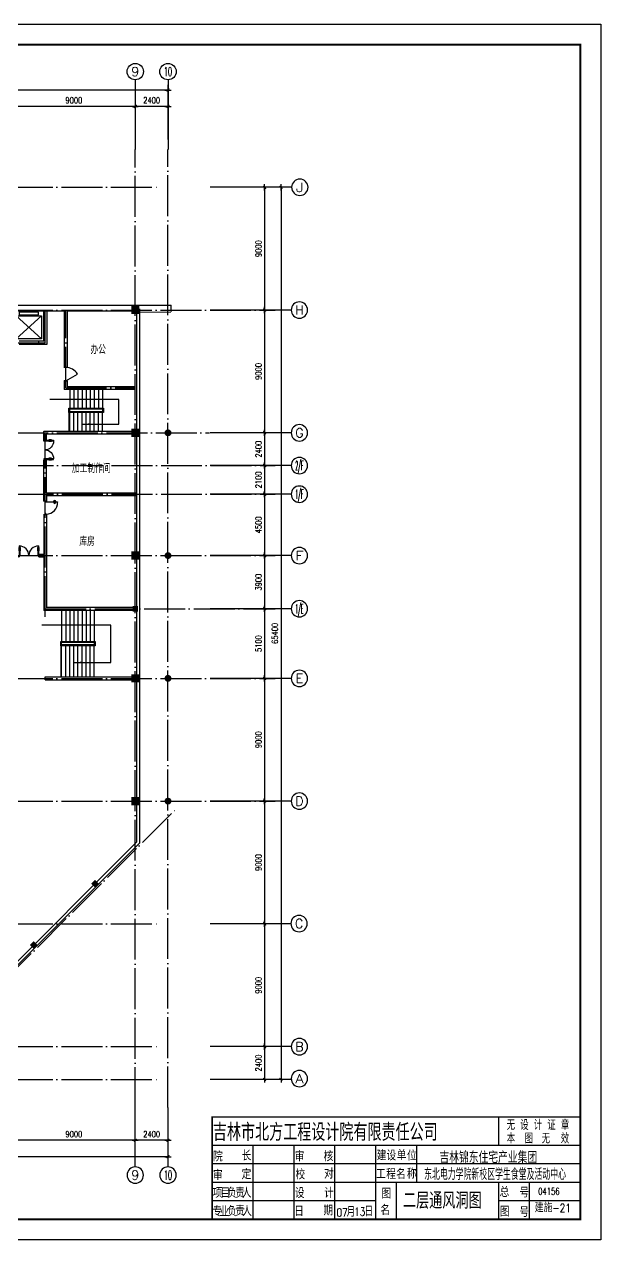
# Model space of a CAD drawing. Extents: x -55219 to 470149, y 494712 to 780039.
# Drawn here: x 162079 to 204320, y 690939 to 780039 of the extents above; entities that cross this region are included whole.
import ezdxf
from ezdxf.enums import TextEntityAlignment as Align

# ---------------------------------------------------------------- set-up
doc = ezdxf.new("R2010")
doc.units = 0
doc.header["$LTSCALE"] = 1500
doc.header["$MEASUREMENT"] = 0
doc.linetypes.add('DOTE', pattern=[2.42, 2, -0.2, 0.02, -0.2])
doc.layers.get('0').update_dxf_attribs({"linetype": 'CONTINUOUS'})
doc.layers.get('DEFPOINTS').update_dxf_attribs({"linetype": 'CONTINUOUS'})
for name, color, linetype in [('AXIS', 3, 'CONTINUOUS'), ('AXIS_TEXT', 7, 'CONTINUOUS'), ('B1', 3, 'CONTINUOUS'), ('COLUMN', 7, 'CONTINUOUS'), ('DOTE', 1, 'DOTE'), ('GPSCOMMON', 7, 'CONTINUOUS'), ('LVTRY', 6, 'CONTINUOUS'), ('MC', 4, 'CONTINUOUS'), ('PUB_DIM', 3, 'CONTINUOUS'), ('PUB_TEXT', 7, 'CONTINUOUS'), ('PUB_TITLE', 4, 'CONTINUOUS'), ('PUB_WALL', 255, 'CONTINUOUS'), ('STAIR', 2, 'CONTINUOUS'), ('WALL', 255, 'CONTINUOUS'), ('WINDOW', 2, 'CONTINUOUS'), ('WINDOW_TEXT', 7, 'CONTINUOUS'), ('文字和字符', 3, 'CONTINUOUS')]:
    doc.layers.add(name, color=color, linetype=linetype)
doc.styles.add('_HZTXT', font='txt.shx', dxfattribs={"width": 0.8, "bigfont": 'hztxt.shx'})
doc.styles.add('COMPLEX', font='COMPLEX')
doc.styles.add('DIM_FONT', font='SIMPLEX.shx', dxfattribs={"width": 0.8})
doc.styles.add('GPSXW', font='txt.shx', dxfattribs={"width": 0.8, "bigfont": 'hztxt.shx'})
doc.styles.add('H1', font='')
doc.styles.add('SIMPLEX', font='SIMPLEX.SHX')
doc.styles.add('STY10', font='TXT', dxfattribs={"width": 0.7, "bigfont": 'HZTXT'})
doc.styles.add('STY13', font='TXT.shx', dxfattribs={"width": 0.7, "bigfont": 'STK.shx'})
doc.styles.add('STY3', font='TXT', dxfattribs={"width": 0.85, "bigfont": 'STK'})
doc.styles.add('STY7', font='TXT', dxfattribs={"width": 0.7, "bigfont": 'HZTXT'})
doc.styles.add('STY8', font='TXT', dxfattribs={"width": 0.7, "bigfont": 'HZTXT'})
doc.styles.add('STY9', font='TXT', dxfattribs={"width": 0.7, "bigfont": 'HZTXT'})
doc.styles.get('H1').set_extended_font_data('SimSun')
doc.dimstyles.new('AXIS150', dxfattribs={"dimscale": 1.5, "dimtxt": 300, "dimasz": 1, "dimexe": 250, "dimexo": 300, "dimgap": 150, "dimtad": 1, "dimdec": 0, "dimzin": 0, "dimdsep": 46, "dimtxsty": 'DIM_FONT', "dimblk": '_DIMX', "dimcen": 0.09, "dimse1": 1, "dimse2": 1, "dimclrt": 7, "dimadec": 0, "dimazin": 0, "dimtfac": 1, "dimtdec": 0, "dimtix": 1, "dimtmove": 2, "dimatfit": 3, "dimldrblk": '_DIMX', "dimfxl": 1, "dimtolj": 1, "dimtzin": 0, "dimarcsym": 0})
doc.dimstyles.new('DIMN150', dxfattribs={"dimscale": 1.5, "dimtxt": 300, "dimasz": 1, "dimexe": 250, "dimexo": 300, "dimgap": 150, "dimtad": 1, "dimdec": 0, "dimzin": 0, "dimdsep": 46, "dimtxsty": 'DIM_FONT', "dimblk": '_DIMX', "dimcen": 0.09, "dimclrt": 7, "dimadec": 0, "dimazin": 0, "dimtfac": 1, "dimtdec": 0, "dimtix": 1, "dimtmove": 2, "dimatfit": 3, "dimldrblk": '_DIMX', "dimfxl": 1, "dimtolj": 1, "dimtzin": 0, "dimarcsym": 0})

# ---------------------------------------------------------------- blocks, each defined once
blk = doc.blocks.new('_FZH')
blk.add_solid([(0.5, 0.5), (0.5, -0.5), (-0.5, 0.5), (-0.5, -0.5)])
blk = doc.blocks.new('_DIMX')
blk.add_line((-150, 0), (150, 0))
at = {"const_width": 50}
blk.add_lwpolyline([(-70, -70), (70, 70)], dxfattribs=at)
blk = doc.blocks.new('*D1037')
at = {"color": 0, "linetype": 'ByBlock'}
blk.add_line((179691, 747689), (179691, 745592), dxfattribs=at)
at = {"layer": 'DEFPOINTS', "color": 0, "linetype": 'ByBlock'}
for p in [(175696, 747690), (175696, 745590), (179691, 745590)]:
    blk.add_point(p, dxfattribs=at)
at = {"color": 0, "linetype": 'ByBlock', "xscale": 1.5, "yscale": 1.5, "zscale": 1.5}
for p, rotation in [((179691, 747690), 90), ((179691, 745590), 270)]:
    blk.add_blockref('_DIMX', p, dxfattribs=dict(at, rotation=rotation))
at = {"color": 7, "linetype": 'ByBlock', "insert": (179241, 746640), "char_height": 450, "attachment_point": 5, "rotation": 90, "style": 'DIM_FONT'}
blk.add_mtext('\\A1;2100', dxfattribs=at)
blk = doc.blocks.new('_AXISO')
blk.add_circle((0, 0), 0.5)
at = {"layer": 'AXIS_TEXT', "style": 'COMPLEX', "width": 1.041667}
blk.add_attdef('A', text='', height=0.56, dxfattribs=at).set_placement((-0.25, -0.28), (0.25, -0.28), align=Align.FIT)
blk = doc.blocks.new('M_A20TUI')
for p, q in [((-0.5, 0.004), (-0.433, 0.004)), ((-0.5, 0.004), (-0.5, -0.062)), ((-0.483, 0.396), (-0.483, 0.235)), ((-0.467, 0.471), (-0.467, -0.062)), ((-0.433, 0.47), (-0.433, 0.004)), ((-0.417, 0.396), (-0.417, 0.235)), ((0.417, 0.396), (0.417, 0.235)), ((0.433, 0.47), (0.433, 0.004)), ((0.5, 0.004), (0.433, 0.004)), ((0.467, 0.471), (0.467, -0.062)), ((0.483, 0.396), (0.483, 0.235)), ((0.5, 0.004), (0.5, -0.062)), ((-0.5, -0.062), (-0.467, -0.062)), ((0.5, -0.062), (0.467, -0.062))]:
    blk.add_line(p, q)
for centre, start, end in [((-0.467, 0.004), 0, 90), ((0.467, 0.004), 90, 180)]:
    blk.add_arc(centre, 0.467, start, end)
blk = doc.blocks.new('_DBLK')
blk.add_line((-0.5, 0), (0, -0.866))
blk.add_arc((-0.5, 0), 1, 300, 0)
at = {"layer": 'WINDOW_TEXT', "style": 'SIMPLEX', "flags": 9}
blk.add_attdef('A', text='', height=1, dxfattribs=at).set_placement((0, 1.5), align=Align.MIDDLE)
blk = doc.blocks.new('M_A21OEG')
for p, q in [((-0.5, 0), (-0.467, 0)), ((-0.5, -0.067), (-0.5, 0)), ((-0.5, -0.067), (-0.5, 0)), ((-0.495, 0.3), (-0.495, 0.172)), ((-0.467, 0), (-0.467, 0.4)), ((-0.467, 0), (-0.467, 0.4)), ((-0.467, 0.4), (-0.433, 0.4)), ((-0.467, 0), (-0.467, 0.4)), ((-0.467, 0.333), (-0.433, 0.333)), ((-0.467, 0.267), (-0.433, 0.267)), ((-0.467, 0.2), (-0.433, 0.2)), ((-0.467, 0.133), (-0.433, 0.133)), ((-0.467, 0.067), (-0.433, 0.067)), ((-0.467, 0), (-0.467, -0.033)), ((-0.433, 0), (-0.467, 0)), ((-0.433, 0), (-0.467, 0)), ((-0.467, 0), (-0.467, -0.033)), ((-0.433, 0), (-0.467, 0)), ((-0.433, 0.4), (-0.433, 0)), ((-0.433, 0.4), (-0.433, 0)), ((-0.405, 0.3), (-0.405, 0.172)), ((0.405, 0.3), (0.405, 0.172)), ((0.433, 0.4), (0.433, 0)), ((0.467, 0.4), (0.433, 0.4)), ((0.467, 0.333), (0.433, 0.333)), ((0.467, 0.267), (0.433, 0.267)), ((0.467, 0.2), (0.433, 0.2)), ((0.467, 0.133), (0.433, 0.133)), ((0.467, 0.067), (0.433, 0.067)), ((0.433, 0), (0.467, 0)), ((0.467, 0), (0.467, 0.4)), ((0.467, 0), (0.467, -0.033)), ((0.5, 0), (0.467, 0)), ((0.495, 0.3), (0.495, 0.172)), ((0.5, -0.067), (0.5, 0)), ((-0.433, -0.067), (-0.5, -0.067)), ((-0.467, -0.033), (-0.433, -0.033)), ((-0.433, -0.033), (-0.433, -0.067)), ((0.467, -0.033), (0.433, -0.033)), ((0.433, -0.033), (0.433, -0.067)), ((0.433, -0.067), (0.5, -0.067))]:
    blk.add_line(p, q)
for centre, start, end in [((-0.4, 0.001), 359.80068, 94.78054), ((0.4, 0.001), 85.21946, 180.19932)]:
    blk.add_arc(centre, 0.4, start, end)
blk = doc.blocks.new('_ARROW')
blk.add_solid([(0, 0), (-1, 0.1), (-1, -0.1)])
blk = doc.blocks.new('_YZH')
for points in [[(-0.47, 0.19), (0.5, 0), (-0.5, 0), (-0.47, -0.19)], [(-0.19, 0.47), (0.5, 0), (-0.36, 0.36), (-0.47, 0.19)], [(0.19, 0.47), (0.5, 0), (0, 0.5), (-0.19, 0.47)], [(0.47, 0.19), (0.5, 0), (0.36, 0.36), (0.19, 0.47)], [(-0.47, -0.19), (0.5, 0), (-0.36, -0.36), (-0.19, -0.47)], [(-0.19, -0.47), (0.5, 0), (0, -0.5), (0.19, -0.47)], [(0.19, -0.47), (0.5, 0), (0.36, -0.36), (0.47, -0.19)]]:
    blk.add_solid(points)
blk = doc.blocks.new('*D1022')
at = {"color": 0, "linetype": 'ByBlock'}
blk.add_line((172609, 697023), (100462, 697023), dxfattribs=at)
at = {"layer": 'DEFPOINTS', "color": 0, "linetype": 'ByBlock'}
for p in [(100460, 700628), (172610, 700628), (100460, 697023)]:
    blk.add_point(p, dxfattribs=at)
at = {"color": 0, "linetype": 'ByBlock', "xscale": 1.5, "yscale": 1.5, "zscale": 1.5, "rotation": 180}
blk.add_blockref('_DIMX', (100460, 697023), dxfattribs=at)
at = {"color": 0, "linetype": 'ByBlock', "xscale": 1.5, "yscale": 1.5, "zscale": 1.5}
blk.add_blockref('_DIMX', (172610, 697023), dxfattribs=at)
at = {"color": 7, "linetype": 'ByBlock', "insert": (136535, 697473), "char_height": 450, "attachment_point": 5, "style": 'DIM_FONT'}
blk.add_mtext('\\A1;72150', dxfattribs=at)
blk = doc.blocks.new('*D1021')
at = {"color": 0, "linetype": 'ByBlock'}
blk.add_line((172609, 698223), (170212, 698223), dxfattribs=at)
at = {"layer": 'DEFPOINTS', "color": 0, "linetype": 'ByBlock'}
for p in [(170210, 700628), (172610, 700628), (170210, 698223)]:
    blk.add_point(p, dxfattribs=at)
at = {"color": 0, "linetype": 'ByBlock', "xscale": 1.5, "yscale": 1.5, "zscale": 1.5, "rotation": 180}
blk.add_blockref('_DIMX', (170210, 698223), dxfattribs=at)
at = {"color": 0, "linetype": 'ByBlock', "xscale": 1.5, "yscale": 1.5, "zscale": 1.5}
blk.add_blockref('_DIMX', (172610, 698223), dxfattribs=at)
at = {"color": 7, "linetype": 'ByBlock', "insert": (171410, 698673), "char_height": 450, "attachment_point": 5, "style": 'DIM_FONT'}
blk.add_mtext('\\A1;2400', dxfattribs=at)
blk = doc.blocks.new('*D1017')
at = {"color": 0, "linetype": 'ByBlock'}
blk.add_line((170209, 698223), (161212, 698223), dxfattribs=at)
at = {"layer": 'DEFPOINTS', "color": 0, "linetype": 'ByBlock'}
for p in [(161210, 700628), (170210, 700628), (161210, 698223)]:
    blk.add_point(p, dxfattribs=at)
at = {"color": 0, "linetype": 'ByBlock', "xscale": 1.5, "yscale": 1.5, "zscale": 1.5, "rotation": 180}
blk.add_blockref('_DIMX', (161210, 698223), dxfattribs=at)
at = {"color": 0, "linetype": 'ByBlock', "xscale": 1.5, "yscale": 1.5, "zscale": 1.5}
blk.add_blockref('_DIMX', (170210, 698223), dxfattribs=at)
at = {"color": 7, "linetype": 'ByBlock', "insert": (165710, 698673), "char_height": 450, "attachment_point": 5, "style": 'DIM_FONT'}
blk.add_mtext('\\A1;9000', dxfattribs=at)
blk = doc.blocks.new('*D1011')
at = {"color": 0, "linetype": 'ByBlock'}
blk.add_line((179691, 714089), (179691, 705092), dxfattribs=at)
at = {"layer": 'DEFPOINTS', "color": 0, "linetype": 'ByBlock'}
for p in [(175696, 714090), (175696, 705090), (179691, 705090)]:
    blk.add_point(p, dxfattribs=at)
at = {"color": 0, "linetype": 'ByBlock', "xscale": 1.5, "yscale": 1.5, "zscale": 1.5}
for p, rotation in [((179691, 714090), 90), ((179691, 705090), 270)]:
    blk.add_blockref('_DIMX', p, dxfattribs=dict(at, rotation=rotation))
at = {"color": 7, "linetype": 'ByBlock', "insert": (179241, 709590), "char_height": 450, "attachment_point": 5, "rotation": 90, "style": 'DIM_FONT'}
blk.add_mtext('\\A1;9000', dxfattribs=at)
blk = doc.blocks.new('*D1010')
at = {"color": 0, "linetype": 'ByBlock'}
blk.add_line((179691, 705089), (179691, 702692), dxfattribs=at)
at = {"layer": 'DEFPOINTS', "color": 0, "linetype": 'ByBlock'}
for p in [(175696, 705090), (175696, 702690), (179691, 702690)]:
    blk.add_point(p, dxfattribs=at)
at = {"color": 0, "linetype": 'ByBlock', "xscale": 1.5, "yscale": 1.5, "zscale": 1.5}
for p, rotation in [((179691, 705090), 90), ((179691, 702690), 270)]:
    blk.add_blockref('_DIMX', p, dxfattribs=dict(at, rotation=rotation))
at = {"color": 7, "linetype": 'ByBlock', "insert": (179241, 703890), "char_height": 450, "attachment_point": 5, "rotation": 90, "style": 'DIM_FONT'}
blk.add_mtext('\\A1;2400', dxfattribs=at)
blk = doc.blocks.new('*D1009')
at = {"color": 0, "linetype": 'ByBlock'}
blk.add_line((180891, 768089), (180891, 702692), dxfattribs=at)
at = {"layer": 'DEFPOINTS', "color": 0, "linetype": 'ByBlock'}
for p in [(175696, 768090), (175696, 702690), (180891, 702690)]:
    blk.add_point(p, dxfattribs=at)
at = {"color": 0, "linetype": 'ByBlock', "xscale": 1.5, "yscale": 1.5, "zscale": 1.5}
for p, rotation in [((180891, 768090), 90), ((180891, 702690), 270)]:
    blk.add_blockref('_DIMX', p, dxfattribs=dict(at, rotation=rotation))
at = {"color": 7, "linetype": 'ByBlock', "insert": (180441, 735390), "char_height": 450, "attachment_point": 5, "rotation": 90, "style": 'DIM_FONT'}
blk.add_mtext('\\A1;65400', dxfattribs=at)
blk = doc.blocks.new('*D1008')
at = {"color": 0, "linetype": 'ByBlock'}
blk.add_line((179691, 723089), (179691, 714092), dxfattribs=at)
at = {"layer": 'DEFPOINTS', "color": 0, "linetype": 'ByBlock'}
for p in [(175696, 723090), (175696, 714090), (179691, 714090)]:
    blk.add_point(p, dxfattribs=at)
at = {"color": 0, "linetype": 'ByBlock', "xscale": 1.5, "yscale": 1.5, "zscale": 1.5}
for p, rotation in [((179691, 723090), 90), ((179691, 714090), 270)]:
    blk.add_blockref('_DIMX', p, dxfattribs=dict(at, rotation=rotation))
at = {"color": 7, "linetype": 'ByBlock', "insert": (179241, 718590), "char_height": 450, "attachment_point": 5, "rotation": 90, "style": 'DIM_FONT'}
blk.add_mtext('\\A1;9000', dxfattribs=at)
blk = doc.blocks.new('*D1007')
at = {"color": 0, "linetype": 'ByBlock'}
blk.add_line((179691, 732089), (179691, 723092), dxfattribs=at)
at = {"layer": 'DEFPOINTS', "color": 0, "linetype": 'ByBlock'}
for p in [(175696, 732090), (175696, 723090), (179691, 723090)]:
    blk.add_point(p, dxfattribs=at)
at = {"color": 0, "linetype": 'ByBlock', "xscale": 1.5, "yscale": 1.5, "zscale": 1.5}
for p, rotation in [((179691, 732090), 90), ((179691, 723090), 270)]:
    blk.add_blockref('_DIMX', p, dxfattribs=dict(at, rotation=rotation))
at = {"color": 7, "linetype": 'ByBlock', "insert": (179241, 727590), "char_height": 450, "attachment_point": 5, "rotation": 90, "style": 'DIM_FONT'}
blk.add_mtext('\\A1;9000', dxfattribs=at)
blk = doc.blocks.new('*D1006')
at = {"color": 0, "linetype": 'ByBlock'}
blk.add_line((179691, 768089), (179691, 759092), dxfattribs=at)
at = {"layer": 'DEFPOINTS', "color": 0, "linetype": 'ByBlock'}
for p in [(175696, 768090), (175696, 759090), (179691, 759090)]:
    blk.add_point(p, dxfattribs=at)
at = {"color": 0, "linetype": 'ByBlock', "xscale": 1.5, "yscale": 1.5, "zscale": 1.5}
for p, rotation in [((179691, 768090), 90), ((179691, 759090), 270)]:
    blk.add_blockref('_DIMX', p, dxfattribs=dict(at, rotation=rotation))
at = {"color": 7, "linetype": 'ByBlock', "insert": (179241, 763590), "char_height": 450, "attachment_point": 5, "rotation": 90, "style": 'DIM_FONT'}
blk.add_mtext('\\A1;9000', dxfattribs=at)
blk = doc.blocks.new('*D1005')
at = {"color": 0, "linetype": 'ByBlock'}
blk.add_line((179691, 741089), (179691, 737192), dxfattribs=at)
at = {"layer": 'DEFPOINTS', "color": 0, "linetype": 'ByBlock'}
for p in [(175696, 741090), (175696, 737190), (179691, 737190)]:
    blk.add_point(p, dxfattribs=at)
at = {"color": 0, "linetype": 'ByBlock', "xscale": 1.5, "yscale": 1.5, "zscale": 1.5}
for p, rotation in [((179691, 741090), 90), ((179691, 737190), 270)]:
    blk.add_blockref('_DIMX', p, dxfattribs=dict(at, rotation=rotation))
at = {"color": 7, "linetype": 'ByBlock', "insert": (179241, 739140), "char_height": 450, "attachment_point": 5, "rotation": 90, "style": 'DIM_FONT'}
blk.add_mtext('\\A1;3900', dxfattribs=at)
blk = doc.blocks.new('*D1004')
at = {"color": 0, "linetype": 'ByBlock'}
blk.add_line((179691, 737189), (179691, 732092), dxfattribs=at)
at = {"layer": 'DEFPOINTS', "color": 0, "linetype": 'ByBlock'}
for p in [(175696, 737190), (175696, 732090), (179691, 732090)]:
    blk.add_point(p, dxfattribs=at)
at = {"color": 0, "linetype": 'ByBlock', "xscale": 1.5, "yscale": 1.5, "zscale": 1.5}
for p, rotation in [((179691, 737190), 90), ((179691, 732090), 270)]:
    blk.add_blockref('_DIMX', p, dxfattribs=dict(at, rotation=rotation))
at = {"color": 7, "linetype": 'ByBlock', "insert": (179241, 734640), "char_height": 450, "attachment_point": 5, "rotation": 90, "style": 'DIM_FONT'}
blk.add_mtext('\\A1;5100', dxfattribs=at)
blk = doc.blocks.new('*D1003')
at = {"color": 0, "linetype": 'ByBlock'}
blk.add_line((179691, 745589), (179691, 741092), dxfattribs=at)
at = {"layer": 'DEFPOINTS', "color": 0, "linetype": 'ByBlock'}
for p in [(175696, 745590), (175696, 741090), (179691, 741090)]:
    blk.add_point(p, dxfattribs=at)
at = {"color": 0, "linetype": 'ByBlock', "xscale": 1.5, "yscale": 1.5, "zscale": 1.5}
for p, rotation in [((179691, 745590), 90), ((179691, 741090), 270)]:
    blk.add_blockref('_DIMX', p, dxfattribs=dict(at, rotation=rotation))
at = {"color": 7, "linetype": 'ByBlock', "insert": (179241, 743340), "char_height": 450, "attachment_point": 5, "rotation": 90, "style": 'DIM_FONT'}
blk.add_mtext('\\A1;4500', dxfattribs=at)
blk = doc.blocks.new('*D1002')
at = {"color": 0, "linetype": 'ByBlock'}
blk.add_line((179691, 750089), (179691, 747692), dxfattribs=at)
at = {"layer": 'DEFPOINTS', "color": 0, "linetype": 'ByBlock'}
for p in [(175696, 750090), (175696, 747690), (179691, 747690)]:
    blk.add_point(p, dxfattribs=at)
at = {"color": 0, "linetype": 'ByBlock', "xscale": 1.5, "yscale": 1.5, "zscale": 1.5}
for p, rotation in [((179691, 750090), 90), ((179691, 747690), 270)]:
    blk.add_blockref('_DIMX', p, dxfattribs=dict(at, rotation=rotation))
at = {"color": 7, "linetype": 'ByBlock', "insert": (179241, 748890), "char_height": 450, "attachment_point": 5, "rotation": 90, "style": 'DIM_FONT'}
blk.add_mtext('\\A1;2400', dxfattribs=at)
blk = doc.blocks.new('*D1001')
at = {"color": 0, "linetype": 'ByBlock'}
blk.add_line((179691, 759089), (179691, 750092), dxfattribs=at)
at = {"layer": 'DEFPOINTS', "color": 0, "linetype": 'ByBlock'}
for p in [(175696, 759090), (175696, 750090), (179691, 750090)]:
    blk.add_point(p, dxfattribs=at)
at = {"color": 0, "linetype": 'ByBlock', "xscale": 1.5, "yscale": 1.5, "zscale": 1.5}
for p, rotation in [((179691, 759090), 90), ((179691, 750090), 270)]:
    blk.add_blockref('_DIMX', p, dxfattribs=dict(at, rotation=rotation))
at = {"color": 7, "linetype": 'ByBlock', "insert": (179241, 754590), "char_height": 450, "attachment_point": 5, "rotation": 90, "style": 'DIM_FONT'}
blk.add_mtext('\\A1;9000', dxfattribs=at)
blk = doc.blocks.new('*D1000')
at = {"color": 0, "linetype": 'ByBlock'}
for p, q in [((100110, 771592), (100110, 775596)), ((172609, 775221), (100112, 775221)), ((172610, 771592), (172610, 775596))]:
    blk.add_line(p, q, dxfattribs=at)
at = {"layer": 'DEFPOINTS', "color": 0, "linetype": 'ByBlock'}
for p in [(100110, 775221), (100110, 771142), (172610, 771142)]:
    blk.add_point(p, dxfattribs=at)
at = {"color": 0, "linetype": 'ByBlock', "xscale": 1.5, "yscale": 1.5, "zscale": 1.5, "rotation": 180}
blk.add_blockref('_DIMX', (100110, 775221), dxfattribs=at)
at = {"color": 0, "linetype": 'ByBlock', "xscale": 1.5, "yscale": 1.5, "zscale": 1.5}
blk.add_blockref('_DIMX', (172610, 775221), dxfattribs=at)
at = {"color": 7, "linetype": 'ByBlock', "insert": (136360, 775671), "char_height": 450, "attachment_point": 5, "style": 'DIM_FONT'}
blk.add_mtext('\\A1;72500', dxfattribs=at)
blk = doc.blocks.new('*D999')
at = {"color": 0, "linetype": 'ByBlock'}
blk.add_line((172609, 774021), (170212, 774021), dxfattribs=at)
at = {"layer": 'DEFPOINTS', "color": 0, "linetype": 'ByBlock'}
for p in [(170210, 774021), (170210, 770865), (172610, 770865)]:
    blk.add_point(p, dxfattribs=at)
at = {"color": 0, "linetype": 'ByBlock', "xscale": 1.5, "yscale": 1.5, "zscale": 1.5, "rotation": 180}
blk.add_blockref('_DIMX', (170210, 774021), dxfattribs=at)
at = {"color": 0, "linetype": 'ByBlock', "xscale": 1.5, "yscale": 1.5, "zscale": 1.5}
blk.add_blockref('_DIMX', (172610, 774021), dxfattribs=at)
at = {"color": 7, "linetype": 'ByBlock', "insert": (171410, 774471), "char_height": 450, "attachment_point": 5, "style": 'DIM_FONT'}
blk.add_mtext('\\A1;2400', dxfattribs=at)
blk = doc.blocks.new('*D997')
at = {"color": 0, "linetype": 'ByBlock'}
blk.add_line((170209, 774021), (161212, 774021), dxfattribs=at)
at = {"layer": 'DEFPOINTS', "color": 0, "linetype": 'ByBlock'}
for p in [(161210, 774021), (161210, 770865), (170210, 770865)]:
    blk.add_point(p, dxfattribs=at)
at = {"color": 0, "linetype": 'ByBlock', "xscale": 1.5, "yscale": 1.5, "zscale": 1.5, "rotation": 180}
blk.add_blockref('_DIMX', (161210, 774021), dxfattribs=at)
at = {"color": 0, "linetype": 'ByBlock', "xscale": 1.5, "yscale": 1.5, "zscale": 1.5}
blk.add_blockref('_DIMX', (170210, 774021), dxfattribs=at)
at = {"color": 7, "linetype": 'ByBlock', "insert": (165710, 774471), "char_height": 450, "attachment_point": 5, "style": 'DIM_FONT'}
blk.add_mtext('\\A1;9000', dxfattribs=at)
blk = doc.blocks.new('M_A22TIB')
for p, q in [((-0.449, 0.076), (-0.449, 0.898)), ((-0.449, 0.898), (-0.408, 0.898)), ((-0.408, 0.898), (-0.408, 0.076)), ((-0.49, 0.076), (-0.449, 0.076)), ((-0.49, -0.006), (-0.49, 0.076)), ((-0.449, 0.076), (-0.449, 0.035)), ((-0.408, 0.076), (-0.449, 0.076)), ((-0.449, 0.035), (-0.408, 0.035)), ((-0.408, 0.035), (-0.408, -0.006)), ((0.455, 0.035), (0.414, 0.035)), ((0.414, 0.035), (0.414, -0.006)), ((0.496, 0.076), (0.455, 0.076)), ((0.455, 0.076), (0.455, 0.035)), ((0.496, -0.006), (0.496, 0.076)), ((-0.408, -0.006), (-0.49, -0.006)), ((-0.49, -0.006), (-0.49, -0.006)), ((0.414, -0.006), (0.496, -0.006)), ((0.496, -0.006), (0.496, -0.006))]:
    blk.add_line(p, q)
for centre, radius, start, end in [((-0.367, 0.077), 0.822, 359.92833, 92.86603), ((-0.449, 0.689), 0.0791, 90, 270), ((-0.408, 0.689), 0.0791, 270, 90)]:
    blk.add_arc(centre, radius, start, end)

msp = doc.modelspace()

# ---------------------------------------------------------------- linework, layer by layer
at = {"color": 3, "linetype": 'Continuous'}
for p, q in [((196819.5, 699938.8), (196819.5, 697838.8)), ((202819.5, 692438.8), (202819.5, 699938.8)), ((202819.5, 697838.8), (175819.5, 697838.8)), ((178819.5, 697838.8), (178819.5, 692438.8)), ((181819.5, 697838.8), (181819.5, 692438.8)), ((184819.5, 697838.8), (184819.5, 692438.8)), ((187819.5, 697838.8), (187819.5, 692438.8)), ((190819.5, 697838.8), (190819.5, 695138.8)), ((202819.5, 696488.8), (175819.5, 696488.8)), ((202819.5, 695138.8), (175819.5, 695138.8)), ((189319.5, 695138.8), (189319.5, 692438.8)), ((196819.5, 695138.8), (196819.5, 692438.8)), ((199069.5, 695138.8), (199069.5, 692438.8)), ((187819.5, 693788.8), (175819.5, 693788.8)), ((202857.6, 693788.8), (196819.5, 693788.8))]:
    msp.add_line(p, q, dxfattribs=at)
at = {"color": 3}
msp.add_line((175819.5, 692438.8), (202819.5, 692438.8), dxfattribs=at)
at = {"layer": 'AXIS'}
for p, q in [((170210.5, 775971.5), (170210.5, 770865.1)), ((172610.3, 775971.5), (172610.3, 770865.1)), ((181640.6, 768090.4), (175695.7, 768090.4)), ((181640.6, 759090.4), (175695.7, 759090.4)), ((181640.6, 750090.4), (175695.7, 750090.4)), ((181640.6, 747690.4), (175695.7, 747690.4)), ((181640.6, 745590.4), (175695.7, 745590.4)), ((181640.6, 741090.4), (175695.7, 741090.4)), ((181640.6, 737190.4), (175695.7, 737190.4)), ((181640.6, 732090.4), (175695.7, 732090.4)), ((181640.6, 723090.4), (175695.7, 723090.4)), ((181603.6, 714090.4), (175695.7, 714090.4)), ((181640.6, 705090.4), (175695.7, 705090.4)), ((181640.6, 702690.4), (175695.7, 702690.4)), ((170210.5, 696272.9), (170210.5, 700628.4)), ((172610.3, 696272.9), (172610.3, 700628.4))]:
    msp.add_line(p, q, dxfattribs=at)
at = {"layer": 'DOTE'}
for p, q in [((170210.5, 700579.6), (170210.5, 770865.1)), ((172609.3, 700628.4), (172609.3, 770865.1)), ((99460.5, 768090.4), (171810.5, 768090.4)), ((99460.5, 759090.4), (180472.7, 759090.4)), ((163610.5, 756690.4), (163610.5, 759090.4)), ((165110.5, 753390.4), (165110.5, 759090.4)), ((161210.5, 756690.4), (163610.5, 756690.4)), ((165110.5, 753390.4), (170210.5, 753390.4)), ((99126.1, 750090.4), (175658.6, 750090.4)), ((163610.5, 736590.4), (163610.5, 750090.4)), ((161210.5, 747690.4), (180472.7, 747690.4)), ((161210.5, 745590.4), (180472.7, 745590.4)), ((99460.5, 741090.4), (180472.7, 741090.4)), ((163610.5, 737190.4), (180472.7, 737190.4)), ((99460.5, 732090.4), (180472.7, 732090.4)), ((99460.5, 723090.4), (180472.7, 723090.4)), ((152769.1, 702090.4), (173210.3, 722531.6)), ((99460.5, 714090.4), (171810.5, 714090.4)), ((99460.5, 705090.4), (171810.5, 705090.4)), ((99460.5, 702690.4), (171810.5, 702690.4))]:
    msp.add_line(p, q, dxfattribs=at)
at = {"layer": 'GPSCOMMON', "color": 1, "const_width": 105}
msp.add_lwpolyline([(175843.6, 692438.8), (175843.6, 699938.8), (202843.6, 699938.8)], dxfattribs=at)
at = {"layer": 'LVTRY'}
for p, q in [((163341.4, 758656.3), (161489.8, 756988.7)), ((163341.4, 756988.7), (161489.8, 758656.3)), ((163610.5, 731990.4), (163610.5, 732190.4)), ((163610.5, 732190.4), (170310.5, 732190.4)), ((163610.5, 731990.4), (170310.5, 731990.4))]:
    msp.add_line(p, q, dxfattribs=at)
for points in [[(161489.8, 756988.7), (161489.8, 758656.3), (163341.4, 758656.3), (163341.4, 756988.7)], [(161707.5, 758935), (161707.5, 758745.1), (163121.4, 758745.1), (163121.4, 758935)]]:
    msp.add_lwpolyline(points, close=True, dxfattribs=at)
at = {"layer": 'MC', "linetype": 'Continuous'}
for p, q in [((163110.9, 756810.4), (161710.9, 756810.4)), ((163110.9, 756570.4), (161710.9, 756570.4))]:
    msp.add_line(p, q, dxfattribs=at)
at = {"layer": 'PUB_DIM'}
for points in [[(166329.9, 750731.3), (169013.8, 750731.3), (169013.8, 752522.4), (163955, 752522.4)], [(165729.9, 733259.9), (168413.8, 733259.9), (168413.8, 735979.5), (163355, 735979.5)]]:
    msp.add_lwpolyline(points, dxfattribs=at)
at = {"layer": 'PUB_TITLE'}
msp.add_lwpolyline([(78169.5, 690938.8), (78169.5, 780038.8), (204319.5, 780038.8), (204319.5, 690938.8)], close=True, dxfattribs=at)
at = {"layer": 'PUB_TITLE', "const_width": 150}
msp.add_lwpolyline([(81919.5, 692438.8), (202819.5, 692438.8), (202819.5, 778538.8), (81919.5, 778538.8)], close=True, dxfattribs=at)
at = {"layer": 'PUB_WALL', "const_width": 75}
for points in [[(161160.5, 760290.4), (161560.5, 760290.4), (161560.5, 759440.4), (170710.5, 759440.4), (172834.3, 759440.4)], [(161160.5, 760290.4), (161560.5, 760290.4), (161560.5, 759440.4), (170710.5, 759440.4), (172834.3, 759440.4)], [(172834.3, 758940.4), (172834.3, 759440.4)], [(172834.3, 759040.4), (172834.3, 759440.4)], [(161311, 759040.4), (165010.5, 759040.4), (165010.5, 754890.4), (165210.5, 754890.4), (165210.5, 759040.4), (170510.5, 759040.4)], [(170510.5, 759040.4), (165210.5, 759040.4), (165210.5, 754890.4), (165010.5, 754890.4), (165010.5, 759040.4), (161311, 759040.4)], [(163730.5, 759040.4), (163730.5, 756570.9), (163730, 756570.4), (163110.9, 756570.4), (163110.9, 756810.4), (163490.5, 756810.4), (163490.5, 759040.4)], [(163490.5, 759040.4), (163490.5, 756810.4), (163110.9, 756810.4), (163110.9, 756570.4), (163730, 756570.4), (163730.5, 756570.9), (163730.5, 759040.4)], [(170510.5, 758940.4), (172834.3, 758940.4)], [(170210.5, 753290.4), (165010.5, 753290.4), (165010.5, 753890.4), (165210.5, 753890.4), (165210.5, 753490.4), (170210.5, 753490.4)], [(170210.5, 753490.4), (165210.5, 753490.4), (165210.5, 753890.4), (165010.5, 753890.4), (165010.5, 753290.4), (170210.5, 753290.4)], [(170310.5, 750190.4), (163510.5, 750190.4), (163510.5, 749590.4), (163710.5, 749590.4), (163710.5, 749990.4), (170310.5, 749990.4)], [(170310.5, 749990.4), (163710.5, 749990.4), (163710.5, 749590.4), (163510.5, 749590.4), (163510.5, 750190.4), (170310.5, 750190.4)], [(170310.5, 745490.4), (163710.5, 745490.4), (163710.5, 745090.4), (163510.5, 745090.4), (163510.5, 748090.4), (163710.5, 748090.4), (163710.5, 745690.4), (170310.5, 745690.4)], [(170310.5, 745690.4), (163710.5, 745690.4), (163710.5, 748090.4), (163510.5, 748090.4), (163510.5, 745090.4), (163710.5, 745090.4), (163710.5, 745490.4), (170310.5, 745490.4)], [(170310.5, 737290.4), (163710.5, 737290.4), (163710.5, 744090.4), (163510.5, 744090.4), (163510.5, 741190.4), (163160.5, 741190.4), (163160.5, 740990.4), (163510.5, 740990.4), (163510.5, 737090.4), (170310.5, 737090.4)], [(170310.5, 737290.4), (163710.5, 737290.4), (163710.5, 744090.4), (163510.5, 744090.4), (163510.5, 741190.4), (163160.5, 741190.4), (163160.5, 740990.4), (163510.5, 740990.4), (163510.5, 737090.4), (170310.5, 737090.4)]]:
    msp.add_lwpolyline(points, dxfattribs=at)
at = {"layer": 'STAIR'}
for p, q in [((165410.5, 753290.4), (165410.5, 751900.4)), ((165710.5, 753290.4), (165710.5, 751900.4)), ((166010.5, 753290.4), (166010.5, 751900.4)), ((166310.5, 753290.4), (166310.5, 751900.4)), ((166610.5, 753290.4), (166610.5, 751900.4)), ((166910.5, 753290.4), (166910.5, 751900.4)), ((167210.5, 753290.4), (167210.5, 751900.4)), ((167510.5, 753290.4), (167510.5, 751900.4)), ((167810.5, 753290.4), (167810.5, 751900.4)), ((165350.5, 751580.4), (165350.5, 751900.4)), ((165350.5, 751900.4), (167870.7, 751900.4)), ((167870.7, 751580.4), (165350.5, 751580.4)), ((165350.5, 751580.4), (165350.5, 750190.4)), ((165410.5, 751640.4), (165410.5, 751840.4)), ((165410.5, 751840.4), (167810.7, 751840.4)), ((167810.7, 751640.4), (165410.5, 751640.4)), ((165410.5, 750190.4), (165410.5, 751580.4)), ((165710.5, 750190.4), (165710.5, 751580.4)), ((166010.5, 750190.4), (166010.5, 751580.4)), ((166310.5, 750190.4), (166310.5, 751580.4)), ((166610.5, 750190.4), (166610.5, 751580.4)), ((166910.5, 750190.4), (166910.5, 751580.4)), ((167210.5, 750190.4), (167210.5, 751580.4)), ((167510.5, 750190.4), (167510.5, 751580.4)), ((167810.5, 750190.4), (167810.5, 751580.4)), ((167810.7, 751840.4), (167810.7, 751640.4)), ((167870.7, 751900.4), (167870.7, 751580.4)), ((164810.5, 737090.4), (164810.5, 734800.4)), ((165110.5, 737090.4), (165110.5, 734800.4)), ((165410.5, 737090.4), (165410.5, 734800.4)), ((165710.5, 737090.4), (165710.5, 734800.4)), ((166010.5, 737090.4), (166010.5, 734800.4)), ((166310.5, 737090.4), (166310.5, 734800.4)), ((166610.5, 737090.4), (166610.5, 734800.4)), ((166910.5, 737090.4), (166910.5, 734800.4)), ((167210.5, 737090.4), (167210.5, 734800.4)), ((164750.5, 734480.4), (164750.5, 734800.4)), ((164750.5, 734800.4), (167270.7, 734800.4)), ((164750.5, 734480.4), (164750.5, 732190.4)), ((167270.7, 734480.4), (164750.5, 734480.4)), ((164810.5, 734540.4), (164810.5, 734740.4)), ((164810.5, 734740.4), (167210.7, 734740.4)), ((167210.7, 734540.4), (164810.5, 734540.4)), ((164810.5, 732190.4), (164810.5, 734480.4)), ((165110.5, 732190.4), (165110.5, 734480.4)), ((165410.5, 732190.4), (165410.5, 734480.4)), ((165710.5, 732190.4), (165710.5, 734480.4)), ((166010.5, 732190.4), (166010.5, 734480.4)), ((166310.5, 732190.4), (166310.5, 734480.4)), ((166610.5, 732190.4), (166610.5, 734480.4)), ((166910.5, 732190.4), (166910.5, 734480.4)), ((167210.5, 732190.4), (167210.5, 734480.4)), ((167210.7, 734740.4), (167210.7, 734540.4)), ((167270.7, 734800.4), (167270.7, 734480.4))]:
    msp.add_line(p, q, dxfattribs=at)
at = {"layer": 'WALL'}
for p, q in [((161560.5, 759440.4), (170710.5, 759440.4)), ((170710.5, 759440.4), (172834.3, 759440.4)), ((172834.3, 759040.4), (172834.3, 759440.4)), ((161311, 759040.4), (165010.5, 759040.4)), ((165010.5, 759040.4), (165010.5, 754890.4)), ((165210.5, 759040.4), (170510.5, 759040.4)), ((165210.5, 759040.4), (165210.5, 754890.4)), ((163490.5, 756810.4), (163110.9, 756810.4)), ((163730, 756570.4), (163110.9, 756570.4)), ((163730, 756570.4), (163730.5, 756570.9)), ((165210.5, 754890.4), (165010.5, 754890.4)), ((165210.5, 753890.4), (165010.5, 753890.4)), ((165010.5, 753890.4), (165010.5, 753290.4)), ((165210.5, 753890.4), (165210.5, 753490.4)), ((165010.5, 753290.4), (170210.5, 753290.4)), ((165210.5, 753490.4), (170210.5, 753490.4)), ((163510.5, 749590.4), (163510.5, 750190.4)), ((170310.5, 750190.4), (163510.5, 750190.4)), ((163710.5, 749590.4), (163510.5, 749590.4)), ((163710.5, 749590.4), (163710.5, 749990.4)), ((170310.5, 749990.4), (163710.5, 749990.4)), ((163710.5, 748090.4), (163510.5, 748090.4)), ((163510.5, 745090.4), (163510.5, 748090.4)), ((163710.5, 745690.4), (163710.5, 748090.4)), ((163710.5, 745090.4), (163510.5, 745090.4)), ((163710.5, 745690.4), (170310.5, 745690.4)), ((163710.5, 745490.4), (163710.5, 745090.4)), ((163710.5, 745490.4), (170310.5, 745490.4)), ((163510.5, 744090.4), (163510.5, 741190.4)), ((163710.5, 744090.4), (163510.5, 744090.4)), ((163710.5, 744090.4), (163710.5, 737290.4)), ((163160.5, 741190.4), (163160.5, 740990.4)), ((163160.5, 741190.4), (163510.5, 741190.4)), ((163160.5, 740990.4), (163510.5, 740990.4)), ((163510.5, 740990.4), (163510.5, 737090.4)), ((163510.5, 737090.4), (170310.5, 737090.4)), ((170310.5, 737290.4), (163710.5, 737290.4))]:
    msp.add_line(p, q, dxfattribs=at)
at = {"layer": 'WALL', "linetype": 'Continuous'}
for p, q in [((163490.5, 759040.4), (163490.5, 756810.4)), ((163730.5, 759040.4), (163730.5, 756570.9)), ((163110.9, 756810.4), (163110.9, 756570.4))]:
    msp.add_line(p, q, dxfattribs=at)
at = {"layer": 'WINDOW'}
for p, q in [((170310.5, 759190.4), (170310.5, 745690.4)), ((170510.5, 759190.4), (170510.5, 720007.5)), ((170310.5, 745690.4), (170310.5, 741190.4)), ((170310.5, 741190.4), (170310.5, 720090.4)), ((155210.5, 704990.4), (170310.5, 720090.4)), ((155293.3, 704790.4), (170510.5, 720007.5))]:
    msp.add_line(p, q, dxfattribs=at)

# ---------------------------------------------------------------- block references
at = {"layer": 'AXIS'}
ref = msp.add_blockref('_AXISO', (170210.5, 776571.5), dxfattribs=dict(at, xscale=1200, yscale=1200, zscale=1200))
ref.add_attrib('A', '9', dxfattribs={"layer": 'AXIS_TEXT', "height": 672, "style": 'COMPLEX', "width": 1.339286}).set_placement((169910.5, 776235.5), (170510.5, 776235.5), align=Align.FIT)
ref = msp.add_blockref('_AXISO', (172610.3, 776571.5), dxfattribs=dict(at, xscale=1200, yscale=1200, zscale=1200))
ref.add_attrib('A', '10', dxfattribs={"layer": 'AXIS_TEXT', "height": 672, "style": 'COMPLEX', "width": 0.646552}).set_placement((172310.3, 776235.5), (172910.3, 776235.5), align=Align.FIT)
ref = msp.add_blockref('_AXISO', (182271.2, 768090.4), dxfattribs=dict(at, xscale=-1200, yscale=1200, zscale=1200))
ref.add_attrib('A', 'J', dxfattribs={"layer": 'AXIS_TEXT', "height": 672, "style": 'COMPLEX', "width": 1.704545}).set_placement((181971.2, 767754.4), (182571.2, 767754.4), align=Align.FIT)
ref = msp.add_blockref('_AXISO', (182240.6, 759090.4), dxfattribs=dict(at, xscale=-1200, yscale=1200, zscale=1200))
ref.add_attrib('A', 'H', dxfattribs={"layer": 'AXIS_TEXT', "height": 672, "style": 'COMPLEX', "width": 0.9375}).set_placement((181940.6, 758754.4), (182540.6, 758754.4), align=Align.FIT)
ref = msp.add_blockref('_AXISO', (182240.6, 750090.4), dxfattribs=dict(at, xscale=-1200, yscale=1200, zscale=1200))
ref.add_attrib('A', 'G', dxfattribs={"layer": 'AXIS_TEXT', "height": 672, "style": 'COMPLEX', "width": 1.041667}).set_placement((181940.6, 749754.4), (182540.6, 749754.4), align=Align.FIT)
ref = msp.add_blockref('_AXISO', (182240.6, 747690.4), dxfattribs=dict(at, xscale=-1200, yscale=1200, zscale=1200))
ref.add_attrib('A', '2/F', dxfattribs={"layer": 'AXIS_TEXT', "height": 672, "style": 'COMPLEX', "width": 0.323276}).set_placement((181940.6, 747354.4), (182540.6, 747354.4), align=Align.FIT)
ref = msp.add_blockref('_AXISO', (182240.6, 745590.4), dxfattribs=dict(at, xscale=-1200, yscale=1200, zscale=1200))
ref.add_attrib('A', '1/F', dxfattribs={"layer": 'AXIS_TEXT', "height": 672, "style": 'COMPLEX', "width": 0.353774}).set_placement((181940.6, 745254.4), (182540.6, 745254.4), align=Align.FIT)
ref = msp.add_blockref('_AXISO', (182240.6, 741090.4), dxfattribs=dict(at, xscale=-1200, yscale=1200, zscale=1200))
ref.add_attrib('A', 'F', dxfattribs={"layer": 'AXIS_TEXT', "height": 672, "rotation": 360, "style": 'COMPLEX', "width": 1.171875}).set_placement((181940.6, 740754.4), (182540.6, 740754.4), align=Align.FIT)
ref = msp.add_blockref('_AXISO', (182240.6, 737190.4), dxfattribs=dict(at, xscale=-1200, yscale=1200, zscale=1200))
ref.add_attrib('A', '1/E', dxfattribs={"layer": 'AXIS_TEXT', "height": 672, "style": 'COMPLEX', "width": 0.353774}).set_placement((181940.6, 736854.4), (182540.6, 736854.4), align=Align.FIT)
ref = msp.add_blockref('_AXISO', (182240.6, 732090.4), dxfattribs=dict(at, xscale=-1200, yscale=1200, zscale=1200))
ref.add_attrib('A', 'E', dxfattribs={"layer": 'AXIS_TEXT', "height": 672, "style": 'COMPLEX', "width": 1.171875}).set_placement((181940.6, 731754.4), (182540.6, 731754.4), align=Align.FIT)
ref = msp.add_blockref('_AXISO', (182240.6, 723090.4), dxfattribs=dict(at, xscale=-1200, yscale=1200, zscale=1200))
ref.add_attrib('A', 'D', dxfattribs={"layer": 'AXIS_TEXT', "height": 672, "rotation": 360, "style": 'COMPLEX', "width": 1.102941}).set_placement((181940.6, 722754.4), (182540.6, 722754.4), align=Align.FIT)
ref = msp.add_blockref('_AXISO', (182217.8, 714113.6), dxfattribs=dict(at, xscale=-1200, yscale=1200, zscale=1200))
ref.add_attrib('A', 'C', dxfattribs={"layer": 'AXIS_TEXT', "height": 672, "style": 'COMPLEX', "width": 1.25}).set_placement((181917.8, 713777.6), (182517.8, 713777.6), align=Align.FIT)
ref = msp.add_blockref('_AXISO', (182240.6, 705090.4), dxfattribs=dict(at, xscale=-1200, yscale=1200, zscale=1200))
ref.add_attrib('A', 'B', dxfattribs={"layer": 'AXIS_TEXT', "height": 672, "style": 'COMPLEX', "width": 1.102941}).set_placement((181940.6, 704754.4), (182540.6, 704754.4), align=Align.FIT)
ref = msp.add_blockref('_AXISO', (182236.8, 702745.4), dxfattribs=dict(at, xscale=-1200, yscale=1200, zscale=1200))
ref.add_attrib('A', 'A', dxfattribs={"layer": 'AXIS_TEXT', "height": 672, "rotation": 360, "style": 'COMPLEX', "width": 1.041667}).set_placement((181936.8, 702409.4), (182536.8, 702409.4), align=Align.FIT)
ref = msp.add_blockref('_AXISO', (170210.5, 695672.9), dxfattribs=dict(at, xscale=-1200, yscale=1200, zscale=1200, rotation=180))
ref.add_attrib('A', '9', dxfattribs={"layer": 'AXIS_TEXT', "height": 672, "style": 'COMPLEX', "width": 1.339286}).set_placement((169910.5, 695336.9), (170510.5, 695336.9), align=Align.FIT)
ref = msp.add_blockref('_AXISO', (172610.3, 695672.9), dxfattribs=dict(at, xscale=-1200, yscale=1200, zscale=1200, rotation=180))
ref.add_attrib('A', '10', dxfattribs={"layer": 'AXIS_TEXT', "height": 672, "style": 'COMPLEX', "width": 0.646552}).set_placement((172310.3, 695336.9), (172910.3, 695336.9), align=Align.FIT)
at = {"layer": 'COLUMN'}
for name, p, xscale, yscale, zscale in [('_FZH', (170210.5, 759090.4), 600, 600, 600), ('_FZH', (170210.5, 750090.4), 600, 600, 600), ('_YZH', (172609.3, 750090.4), 500, 500, 500), ('_FZH', (170210.5, 741090.4), 600, 600, 600), ('_YZH', (172609.3, 741090.4), 500, 500, 500), ('_FZH', (170210.5, 737190.4), 400, 400, 400), ('_FZH', (170210.5, 732090.4), 600, 600, 600), ('_YZH', (172609.3, 732090.4), 500, 500, 500), ('_FZH', (170210.5, 723090.4), 600, 600, 600), ('_YZH', (172609.3, 723090.4), 500, 500, 500)]:
    msp.add_blockref(name, p, dxfattribs=dict(at, xscale=xscale, yscale=yscale, zscale=zscale))
at = {"layer": 'COLUMN', "xscale": 400, "yscale": 400, "zscale": 400, "rotation": 135}
for p in [(167260.7, 717040.6), (162760.6, 712540.5)]:
    msp.add_blockref('_FZH', p, dxfattribs=at)
at = {"layer": 'PUB_DIM', "xscale": 600, "yscale": 600, "zscale": 600, "rotation": 180}
for p in [(166329.9, 750731.3), (165729.9, 733259.9)]:
    msp.add_blockref('_ARROW', p, dxfattribs=at)
at = {"layer": 'WINDOW', "rotation": 89.99999999999999}
for name, p, xscale, yscale, zscale in [('_DBLK', (165110.5, 754390.4), 1000, 1000, 1000), ('M_A21OEG', (163610.5, 748840.4), 1500, -1500, 1500), ('M_A22TIB', (163610.5, 744590.4), -1000, -1000, 1000)]:
    msp.add_blockref(name, p, dxfattribs=dict(at, xscale=xscale, yscale=yscale, zscale=zscale))
at = {"layer": 'WINDOW', "xscale": 1500, "yscale": 1500, "zscale": 1500}
msp.add_blockref('M_A20TUI', (162410.5, 741090.4), dxfattribs=at)

# ---------------------------------------------------------------- texts
at = {"color": 3, "linetype": 'Continuous'}
for s, height, style, width, p in [('吉林市北方工程设计院有限责任公司', 1275, 'STY3', 0.85, (175903.5, 698183.1)), ('院', 750, 'STY8', 0.7, (175909.2, 696671.4)), ('长', 750, 'STY8', 0.7, (178005.4, 696736)), ('审', 750, 'STY8', 0.7, (181895.4, 696680.4)), ('核', 750, 'STY8', 0.7, (184013.9, 696686.5)), ('建', 750, 'STY9', 0.7, (187908.3, 696755.6)), ('设', 750, 'STY9', 0.7, (188627.7, 696748.8)), ('单', 750, 'STY9', 0.7, (189380.2, 696777.4)), ('位', 750, 'STY9', 0.7, (190126.6, 696735)), ('审', 750, 'STY8', 0.7, (175909.2, 695305.9)), ('定', 750, 'STY8', 0.7, (178005.4, 695370.5)), ('校', 750, 'STY8', 0.7, (181955, 695354.2)), ('对', 750, 'STY8', 0.7, (184049.6, 695412.7)), ('工', 750, 'STY9', 0.7, (187859.7, 695395.2)), ('程', 750, 'STY9', 0.7, (188600.7, 695388.4)), ('名', 750, 'STY9', 0.7, (189323.7, 695381.5)), ('称', 750, 'STY9', 0.7, (190111, 695410.2)), ('目', 750, 'STY8', 0.7, (176459.2, 694005.8)), ('负', 750, 'STY8', 0.7, (176938.5, 694005.8)), ('责', 750, 'STY8', 0.7, (177524.7, 694005.8)), ('人', 750, 'STY8', 0.7, (178016.7, 694005.8)), ('设', 750, 'STY8', 0.7, (181902.6, 693996.5)), ('计', 750, 'STY8', 0.7, (184051.7, 693994.9)), ('图', 750, 'STY10', 0.7, (188248.3, 693955.3)), ('总', 750, 'STY7', 0.7, (196914.6, 694064.1)), ('号', 750, 'STY7', 0.7, (198368.1, 694032.4)), ('04156', 525, 'STY7', 0.7, (199736.3, 694219.2)), ('业', 750, 'STY8', 0.7, (176376.4, 692630.5)), ('负', 750, 'STY8', 0.7, (176944.8, 692652.6)), ('责', 750, 'STY8', 0.7, (177532.7, 692690.3)), ('人', 750, 'STY8', 0.7, (178051.3, 692665.3)), ('日', 750, 'STY8', 0.7, (181858.9, 692665.5)), ('期', 750, 'STY8', 0.7, (184005.7, 692723.3)), ('月', 675, 'STY8', 0.7, (185700.7, 692624.3)), ('日', 675, 'STY8', 0.7, (187014.5, 692659.1)), ('名', 750, 'STY10', 0.7, (188175, 692742)), ('图', 750, 'STY7', 0.7, (196925.7, 692636.5)), ('号', 750, 'STY7', 0.7, (198359.4, 692605.2))]:
    msp.add_text(s, height=height, dxfattribs=dict(at, style=style, width=width)).set_placement(p)
at = {"color": 3}
for s, height, style, width, p in [('无', 675, 'STY13', 0.7, (197430.9, 698987.6)), ('设', 675, 'STY13', 0.7, (198423.7, 698987.6)), ('计', 675, 'STY13', 0.7, (199416.5, 698987.6)), ('证', 675, 'STY13', 0.7, (200409.3, 698987.6)), ('章', 675, 'STY13', 0.7, (201402.1, 698987.6)), ('本', 675, 'STY13', 0.7, (197430.9, 698000.2)), ('图', 675, 'STY13', 0.7, (198742.6, 698000.2)), ('无', 675, 'STY13', 0.7, (199996.4, 698000.2)), ('效', 675, 'STY13', 0.7, (201394.8, 698000.2)), ('07', 600, 'GPSXW', 0.8, (184959.5, 692632.6)), ('13', 600, 'GPSXW', 0.8, (186248.3, 692693.8))]:
    msp.add_text(s, height=height, dxfattribs=dict(at, style=style, width=width)).set_placement(p)
at = {"linetype": 'Continuous', "style": 'STY8', "width": 0.7}
for s, p in [('项', (175884.2, 694005.8)), ('专', (175871.8, 692651.8))]:
    msp.add_text(s, height=750, dxfattribs=at).set_placement(p)
at = {"layer": 'B1', "color": 3, "style": '_HZTXT', "width": 0.8}
msp.add_text('建施-21', height=600, dxfattribs=at).set_placement((199482.9, 692964.2))
at = {"layer": 'LVTRY', "color": 1, "style": '_HZTXT', "width": 0.8}
msp.add_text('二层通风洞图', height=1200, dxfattribs=at).set_placement((189832.5, 693206.6))
at = {"layer": 'PUB_TEXT', "style": '_HZTXT', "width": 0.7}
for s, p in [('办公', (166930.7, 755867.6)), ('加工制作间', (165556.4, 747157.3)), ('库房', (166109.8, 741795.4))]:
    msp.add_text(s, height=600, dxfattribs=at).set_placement(p)
at = {"layer": '文字和字符', "color": 2, "style": 'H1'}
for s, width, p in [('吉林锦东住宅产业集团', 0.7, (192503.7, 696632.2)), ('东北电力学院新校区学生食堂及活动中心', 0.55, (191382.4, 695399.1))]:
    msp.add_text(s, height=750, dxfattribs=dict(at, width=width)).set_placement(p)

# ---------------------------------------------------------------- dimensions: what is measured, and where the dimension line sits
at = {"layer": 'AXIS'}
for p1, p2, distance, picture, middle in [((170210.5, 770865.1), (161210.5, 770865.1), -3156.3, '*D997', (165710.5, 774471.5)), ((172610.3, 770865.1), (170210.5, 770865.1), -3156.3, '*D999', (171410.4, 774471.5)), ((175695.7, 768090.4), (175695.7, 702690.4), 5194.9, '*D1009', (180440.6, 735390.4)), ((172610.3, 700628.4), (100460.5, 700628.4), 3605.6, '*D1022', (136535.4, 697472.9)), ((170210.5, 700628.4), (161210.5, 700628.4), 2405.6, '*D1017', (165710.5, 698672.9)), ((172610.3, 700628.4), (170210.5, 700628.4), 2405.6, '*D1021', (171410.4, 698672.9))]:
    dim = msp.add_aligned_dim(p1=p1, p2=p2, distance=distance, dimstyle='AXIS150', dxfattribs=at)
    dim.commit()
    dim.dimension.update_dxf_attribs({"geometry": picture, "text_midpoint": middle})
for base, p1, p2, picture, middle in [((179690.6, 759090.4), (175695.7, 768090.4), (175695.7, 759090.4), '*D1006', (179240.6, 763590.4)), ((179690.6, 750090.4), (175695.7, 759090.4), (175695.7, 750090.4), '*D1001', (179240.6, 754590.4)), ((179690.6, 747690.4), (175695.7, 750090.4), (175695.7, 747690.4), '*D1002', (179240.6, 748890.4)), ((179690.6, 745590.4), (175695.7, 747690.4), (175695.7, 745590.4), '*D1037', (179240.6, 746640.4)), ((179690.6, 741090.4), (175695.7, 745590.4), (175695.7, 741090.4), '*D1003', (179240.6, 743340.4)), ((179690.6, 737190.4), (175695.7, 741090.4), (175695.7, 737190.4), '*D1005', (179240.6, 739140.4)), ((179690.6, 732090.4), (175695.7, 737190.4), (175695.7, 732090.4), '*D1004', (179240.6, 734640.4)), ((179690.6, 723090.4), (175695.7, 732090.4), (175695.7, 723090.4), '*D1007', (179240.6, 727590.4)), ((179690.6, 714090.4), (175695.7, 723090.4), (175695.7, 714090.4), '*D1008', (179240.6, 718590.4)), ((179690.6, 705090.4), (175695.7, 714090.4), (175695.7, 705090.4), '*D1011', (179240.6, 709590.4)), ((179690.6, 702690.4), (175695.7, 705090.4), (175695.7, 702690.4), '*D1010', (179240.6, 703890.4))]:
    dim = msp.add_linear_dim(base=base, p1=p1, p2=p2, angle=270, dimstyle='AXIS150', dxfattribs=at)
    dim.commit()
    dim.dimension.update_dxf_attribs({"geometry": picture, "text_midpoint": middle})
at = {"layer": 'PUB_DIM'}
dim = msp.add_aligned_dim(p1=(172610.3, 771141.5), p2=(100110.5, 771141.5), distance=-4080, dimstyle='DIMN150', dxfattribs=at)
dim.commit()
dim.dimension.update_dxf_attribs({"geometry": '*D1000', "text_midpoint": (136360.4, 775671.5)})

doc.saveas('drawing.dxf')
